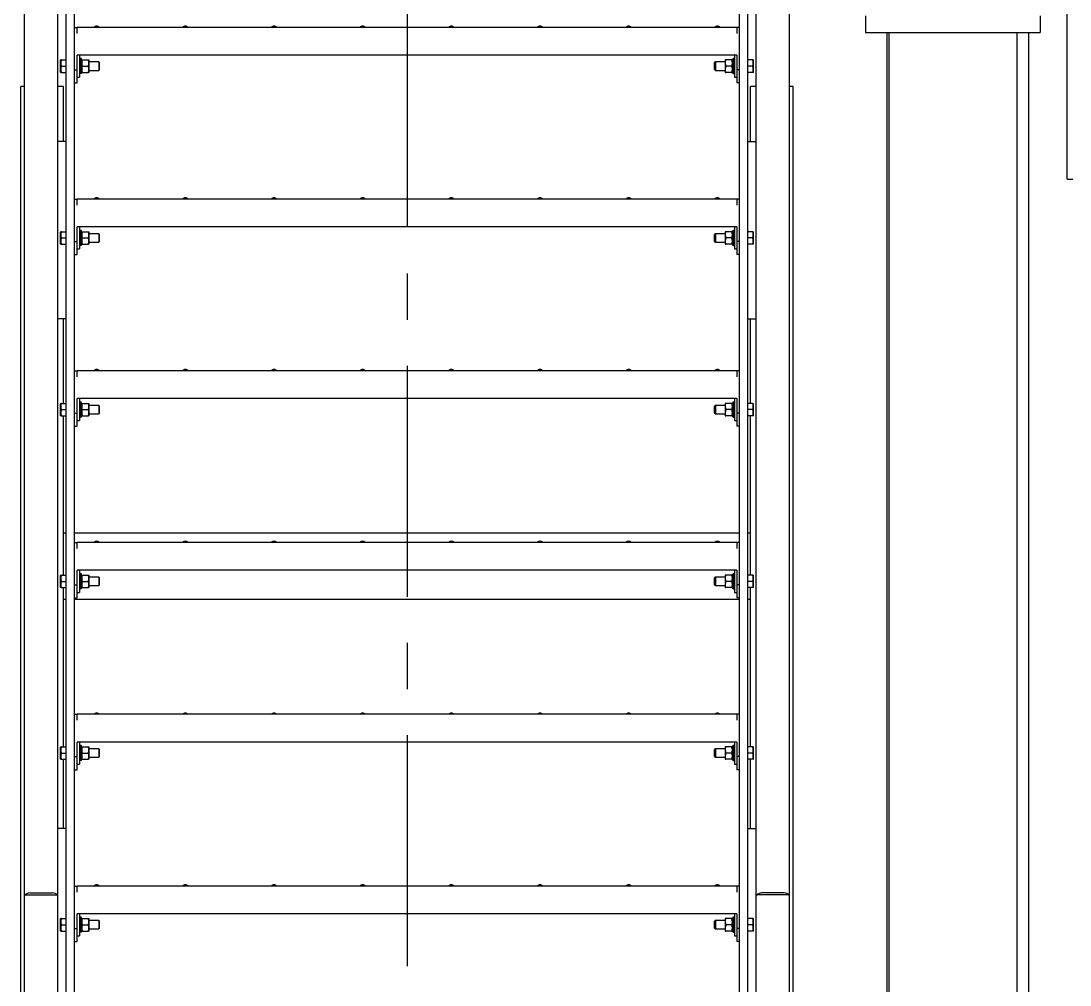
# Model space of a CAD drawing. Header units: millimetres. Extents: x 0 to 55611, y 0 to 32827.
# Drawn here: x 4738 to 5939, y 10823 to 11928 of the extents above; entities that cross this region are included whole.
import ezdxf

# ---------------------------------------------------------------- set-up
doc = ezdxf.new("R2010")
doc.units = ezdxf.units.MM
doc.header["$LTSCALE"] = 10
doc.linetypes.add('CENTER', pattern=[50.8, 31.75, -6.35, 6.35, -6.35])
doc.linetypes.add('SLD-Continua', pattern=[0])
for name, color, linetype in [('CHUTE', 30, 'SLD-Continua'), ('FIMSA-CENTROS', 3, 'CENTER'), ('STRUC', 5, 'SLD-Continua')]:
    doc.layers.add(name, color=color, linetype=linetype)

msp = doc.modelspace()

# ---------------------------------------------------------------- linework, layer by layer
at = {"layer": 'CHUTE', "linetype": 'SLD-Continua', "lineweight": 25}
for q in [(5936.3, 13424.6), (5942.6, 11746.7)]:
    msp.add_line((5936.3, 11746.7), q, dxfattribs=at)
at = {"layer": 'FIMSA-CENTROS', "ltscale": 0.833333}
msp.add_line((5179.9, 16189.6), (5179.9, 9584.4), dxfattribs=at)
at = {"layer": 'STRUC', "linetype": 'SLD-Continua', "lineweight": 25}
for p, q in [((4798.9, 9952.7), (4798.9, 13692.2)), ((5560.9, 9952.7), (5560.9, 13692.2)), ((4741.7, 10925.1), (4741.7, 12746.3)), ((4779.8, 10925.1), (4779.8, 12746.3)), ((5579.9, 10925.1), (5579.9, 12746.3)), ((5618, 10925.1), (5618, 12746.3)), ((4789.4, 11789.9), (4789.4, 12556.5)), ((5570.4, 11789.9), (5570.4, 12556.5)), ((5705.1, 11934.1), (5705.1, 11915)), ((5905.1, 11934.1), (5905.1, 11915)), ((4798.9, 11920.8), (4802.1, 11920.8)), ((4802.1, 11914), (4802.1, 11920.8)), ((5557.7, 11920.8), (4802.1, 11920.8)), ((5557.7, 11920.8), (5557.7, 11914)), ((5560.9, 11920.8), (5557.7, 11920.8)), ((5705.1, 11915), (5905.1, 11915)), ((5729.9, 10026.7), (5729.9, 11915)), ((5731.8, 11915), (5731.8, 10006.8)), ((5878.4, 11915), (5878.4, 10006.8)), ((5891.8, 11915), (5891.8, 10087.6)), ((4802.1, 11872.3), (4802.1, 11889.1)), ((5557.7, 11889.1), (4802.1, 11889.1)), ((4804.6, 11889.1), (4804.6, 11863.7)), ((5555.2, 11889.1), (5555.2, 11863.7)), ((5557.7, 11889.1), (5557.7, 11872.3)), ((5557.7, 11889.1), (5557.7, 11863.7)), ((4783.2, 11883.5), (4783, 11883.2)), ((4783, 11869.6), (4783, 11883.2)), ((4783.9, 11883.5), (4783.3, 11883.5)), ((4783.9, 11883.5), (4789.4, 11883.5)), ((4783.9, 11876.4), (4789.4, 11876.4)), ((4805.4, 11885), (4804.6, 11884.2)), ((4806.4, 11885), (4805.4, 11885)), ((4805.4, 11867.8), (4805.4, 11885)), ((4807.1, 11884.2), (4806.4, 11885)), ((4806.4, 11885), (4806.4, 11867.8)), ((4807.1, 11868.6), (4807.1, 11884.2)), ((4807.2, 11883.5), (4807.1, 11883.5)), ((4807.2, 11883.5), (4807.8, 11883.5)), ((4807.8, 11883.5), (4814.8, 11883.5)), ((4807.8, 11876.4), (4814.8, 11876.4)), ((4814.8, 11883.5), (4815.4, 11883.5)), ((4815.5, 11883.5), (4815.5, 11869.3)), ((4826.7, 11881.2), (4815.5, 11881.2)), ((4827.5, 11880.4), (4826.7, 11881.2)), ((4826.7, 11881.2), (4826.7, 11871.6)), ((4827.5, 11872.4), (4827.5, 11880.4)), ((5533.1, 11881.2), (5532.3, 11880.4)), ((5532.3, 11872.4), (5532.3, 11880.4)), ((5544.3, 11881.2), (5533.1, 11881.2)), ((5533.1, 11881.2), (5533.1, 11871.6)), ((5544.3, 11883.5), (5544.3, 11883.5)), ((5544.3, 11883.5), (5544.3, 11869.3)), ((5545, 11883.5), (5544.4, 11883.5)), ((5552, 11883.5), (5545, 11883.5)), ((5552, 11876.4), (5545, 11876.4)), ((5552.6, 11883.5), (5552, 11883.5)), ((5553.4, 11885), (5552.6, 11884.2)), ((5552.6, 11868.6), (5552.6, 11884.2)), ((5552.6, 11883.5), (5552.6, 11883.5)), ((5554.4, 11885), (5553.4, 11885)), ((5553.4, 11885), (5553.4, 11867.8)), ((5555.2, 11884.2), (5554.4, 11885)), ((5554.4, 11867.8), (5554.4, 11885)), ((5557.7, 11881.2), (5557.7, 11881.2)), ((5575.9, 11883.5), (5570.4, 11883.5)), ((5575.9, 11876.4), (5570.4, 11876.4)), ((5575.9, 11883.5), (5576.5, 11883.5)), ((5576.8, 11883.2), (5576.6, 11883.5)), ((5576.8, 11869.6), (5576.8, 11883.2)), ((4783, 11869.6), (4783.2, 11869.2)), ((4783.3, 11869.2), (4783.9, 11869.2)), ((4783.9, 11869.2), (4789.4, 11869.2)), ((4798.9, 11872.3), (4802.1, 11872.3)), ((4802.1, 11857.3), (4802.1, 11872.3)), ((4802.1, 11863.7), (4804.6, 11863.7)), ((4805.4, 11867.8), (4804.6, 11868.6)), ((4804.6, 11868.6), (4805.4, 11867.8)), ((4806.4, 11867.8), (4805.4, 11867.8)), ((4806.4, 11867.8), (4805.4, 11867.8)), ((4807.1, 11868.6), (4806.4, 11867.8)), ((4806.4, 11867.8), (4807.1, 11868.6)), ((4807.1, 11869.3), (4807.2, 11869.2)), ((4807.1, 11868.6), (4807.1, 11868.6)), ((4807.8, 11869.2), (4807.2, 11869.2)), ((4807.8, 11869.2), (4814.8, 11869.2)), ((4815.4, 11869.2), (4814.8, 11869.2)), ((4815.4, 11869.2), (4815.5, 11869.3)), ((4815.5, 11871.6), (4826.7, 11871.6)), ((4826.7, 11871.6), (4827.5, 11872.4)), ((5532.3, 11872.4), (5533.1, 11871.6)), ((5533.1, 11871.6), (5544.3, 11871.6)), ((5544.3, 11871.6), (5544.3, 11869.3)), ((5544.4, 11869.2), (5545, 11869.2)), ((5552, 11869.2), (5545, 11869.2)), ((5552, 11869.2), (5552.6, 11869.2)), ((5552.6, 11869.2), (5552.6, 11869.3)), ((5552.6, 11868.6), (5553.4, 11867.8)), ((5553.4, 11867.8), (5552.6, 11868.6)), ((5552.6, 11868.6), (5552.6, 11868.6)), ((5553.4, 11867.8), (5554.4, 11867.8)), ((5553.4, 11867.8), (5554.4, 11867.8)), ((5554.4, 11867.8), (5555.2, 11868.6)), ((5555.2, 11868.6), (5554.4, 11867.8)), ((5555.2, 11863.7), (5557.7, 11863.7)), ((5560.9, 11872.3), (5557.7, 11872.3)), ((5557.7, 11872.3), (5557.7, 11857.3)), ((5557.7, 11871.6), (5557.7, 11871.6)), ((5575.9, 11869.2), (5570.4, 11869.2)), ((5576.5, 11869.2), (5575.9, 11869.2)), ((5576.6, 11869.2), (5576.8, 11869.6)), ((4737.6, 9753.3), (4737.6, 11853.2)), ((4741.7, 11853.2), (4737.6, 11853.2)), ((4786.4, 11853.2), (4779.8, 11853.2)), ((4786.4, 11789.9), (4786.4, 11853.2)), ((4798.9, 11857.3), (4802.1, 11857.3)), ((5560.9, 11857.3), (5557.7, 11857.3)), ((5579.9, 11853.2), (5573.4, 11853.2)), ((5573.4, 11789.9), (5573.4, 11853.2)), ((5622.2, 11853.2), (5618, 11853.2)), ((5622.2, 9753.3), (5622.2, 11853.2)), ((4789.4, 11789.9), (4779.8, 11789.9)), ((4789.4, 11769.2), (4789.4, 11789.9)), ((5570.4, 11789.9), (5579.9, 11789.9)), ((5570.4, 11769.2), (5570.4, 11789.9)), ((4789.4, 11002.6), (4789.4, 11769.2)), ((5570.4, 11002.6), (5570.4, 11769.2)), ((4798.9, 11724), (4802.1, 11724)), ((5557.7, 11724), (4802.1, 11724)), ((4802.1, 11717.2), (4802.1, 11724)), ((5557.7, 11724), (5557.7, 11717.2)), ((5560.9, 11724), (5557.7, 11724)), ((4783.2, 11686.7), (4783, 11686.3)), ((4783, 11672.8), (4783, 11686.3)), ((4783.9, 11686.7), (4783.3, 11686.7)), ((4783.9, 11686.7), (4789.4, 11686.7)), ((4802.1, 11675.5), (4802.1, 11692.3)), ((5557.7, 11692.3), (4802.1, 11692.3)), ((4804.6, 11692.3), (4804.6, 11666.9)), ((4805.4, 11688.2), (4804.6, 11687.4)), ((4806.4, 11688.2), (4805.4, 11688.2)), ((4805.4, 11670.9), (4805.4, 11688.2)), ((4807.1, 11687.4), (4806.4, 11688.2)), ((4806.4, 11688.2), (4806.4, 11670.9)), ((4807.1, 11671.7), (4807.1, 11687.4)), ((4807.2, 11686.7), (4807.1, 11686.6)), ((4807.2, 11686.7), (4807.8, 11686.7)), ((4807.8, 11686.7), (4814.8, 11686.7)), ((4814.8, 11686.7), (4815.4, 11686.7)), ((4815.5, 11686.6), (4815.5, 11672.5)), ((4826.7, 11684.3), (4815.5, 11684.3)), ((4827.5, 11683.5), (4826.7, 11684.3)), ((4826.7, 11684.3), (4826.7, 11674.8)), ((4827.5, 11675.6), (4827.5, 11683.5)), ((5533.1, 11684.3), (5532.3, 11683.5)), ((5532.3, 11675.6), (5532.3, 11683.5)), ((5544.3, 11684.3), (5533.1, 11684.3)), ((5533.1, 11684.3), (5533.1, 11674.8)), ((5544.3, 11686.7), (5544.3, 11686.6)), ((5544.3, 11686.6), (5544.3, 11672.5)), ((5545, 11686.7), (5544.4, 11686.7)), ((5552, 11686.7), (5545, 11686.7)), ((5552.6, 11686.7), (5552, 11686.7)), ((5553.4, 11688.2), (5552.6, 11687.4)), ((5552.6, 11671.7), (5552.6, 11687.4)), ((5552.6, 11686.6), (5552.6, 11686.7)), ((5554.4, 11688.2), (5553.4, 11688.2)), ((5553.4, 11688.2), (5553.4, 11670.9)), ((5555.2, 11687.4), (5554.4, 11688.2)), ((5554.4, 11670.9), (5554.4, 11688.2)), ((5555.2, 11692.3), (5555.2, 11666.9)), ((5557.7, 11692.3), (5557.7, 11675.5)), ((5557.7, 11692.3), (5557.7, 11666.9)), ((5557.7, 11684.3), (5557.7, 11684.3)), ((5575.9, 11686.7), (5570.4, 11686.7)), ((5575.9, 11686.7), (5576.5, 11686.7)), ((5576.8, 11686.3), (5576.6, 11686.7)), ((5576.8, 11672.8), (5576.8, 11686.3)), ((4783, 11672.8), (4783.2, 11672.4)), ((4783.3, 11672.4), (4783.9, 11672.4)), ((4783.9, 11679.6), (4789.4, 11679.6)), ((4783.9, 11672.4), (4789.4, 11672.4)), ((4798.9, 11675.5), (4802.1, 11675.5)), ((4802.1, 11660.5), (4802.1, 11675.5)), ((4805.4, 11670.9), (4804.6, 11671.7)), ((4804.6, 11671.7), (4805.4, 11670.9)), ((4806.4, 11670.9), (4805.4, 11670.9)), ((4806.4, 11670.9), (4805.4, 11670.9)), ((4807.1, 11671.7), (4806.4, 11670.9)), ((4806.4, 11670.9), (4807.1, 11671.7)), ((4807.1, 11672.5), (4807.2, 11672.4)), ((4807.1, 11671.7), (4807.1, 11671.7)), ((4807.8, 11672.4), (4807.2, 11672.4)), ((4807.8, 11679.6), (4814.8, 11679.6)), ((4807.8, 11672.4), (4814.8, 11672.4)), ((4815.4, 11672.4), (4814.8, 11672.4)), ((4815.4, 11672.4), (4815.5, 11672.5)), ((4815.5, 11674.8), (4826.7, 11674.8)), ((4826.7, 11674.8), (4827.5, 11675.6)), ((5532.3, 11675.6), (5533.1, 11674.8)), ((5533.1, 11674.8), (5544.3, 11674.8)), ((5544.3, 11674.8), (5544.3, 11672.5)), ((5544.4, 11672.4), (5545, 11672.4)), ((5552, 11679.6), (5545, 11679.6)), ((5552, 11672.4), (5545, 11672.4)), ((5552, 11672.4), (5552.6, 11672.4)), ((5552.6, 11672.4), (5552.6, 11672.5)), ((5552.6, 11671.7), (5553.4, 11670.9)), ((5553.4, 11670.9), (5552.6, 11671.7)), ((5552.6, 11671.7), (5552.6, 11671.7)), ((5553.4, 11670.9), (5554.4, 11670.9)), ((5553.4, 11670.9), (5554.4, 11670.9)), ((5554.4, 11670.9), (5555.2, 11671.7)), ((5555.2, 11671.7), (5554.4, 11670.9)), ((5560.9, 11675.5), (5557.7, 11675.5)), ((5557.7, 11675.5), (5557.7, 11660.5)), ((5557.7, 11674.8), (5557.7, 11674.8)), ((5575.9, 11679.6), (5570.4, 11679.6)), ((5575.9, 11672.4), (5570.4, 11672.4)), ((5576.5, 11672.4), (5575.9, 11672.4)), ((5576.6, 11672.4), (5576.8, 11672.8)), ((4798.9, 11660.5), (4802.1, 11660.5)), ((4802.1, 11666.9), (4804.6, 11666.9)), ((5555.2, 11666.9), (5557.7, 11666.9)), ((5560.9, 11660.5), (5557.7, 11660.5)), ((4789.4, 11586.7), (4779.8, 11586.7)), ((4786.4, 11489.9), (4786.4, 11586.7)), ((5570.4, 11586.7), (5579.9, 11586.7)), ((5573.4, 11489.9), (5573.4, 11586.7)), ((4798.9, 11527.2), (4802.1, 11527.2)), ((4802.1, 11520.4), (4802.1, 11527.2)), ((5557.7, 11527.2), (4802.1, 11527.2)), ((5557.7, 11527.2), (5557.7, 11520.4)), ((5560.9, 11527.2), (5557.7, 11527.2)), ((4783.2, 11489.9), (4783, 11489.5)), ((4783, 11476), (4783, 11489.5)), ((4783.9, 11489.9), (4783.3, 11489.9)), ((4783.9, 11489.9), (4789.4, 11489.9)), ((4802.1, 11478.7), (4802.1, 11495.5)), ((5557.7, 11495.5), (4802.1, 11495.5)), ((4804.6, 11495.5), (4804.6, 11470.1)), ((4805.4, 11491.4), (4804.6, 11490.6)), ((4806.4, 11491.4), (4805.4, 11491.4)), ((4805.4, 11474.1), (4805.4, 11491.4)), ((4807.1, 11490.6), (4806.4, 11491.4)), ((4806.4, 11491.4), (4806.4, 11474.1)), ((4807.1, 11474.9), (4807.1, 11490.6)), ((4807.2, 11489.9), (4807.1, 11489.8)), ((4807.2, 11489.9), (4807.8, 11489.9)), ((4807.8, 11489.9), (4814.8, 11489.9)), ((4814.8, 11489.9), (4815.4, 11489.9)), ((4815.5, 11489.8), (4815.5, 11475.7)), ((5544.3, 11489.9), (5544.3, 11489.8)), ((5544.3, 11489.8), (5544.3, 11475.7)), ((5545, 11489.9), (5544.4, 11489.9)), ((5552, 11489.9), (5545, 11489.9)), ((5552.6, 11489.9), (5552, 11489.9)), ((5553.4, 11491.4), (5552.6, 11490.6)), ((5552.6, 11474.9), (5552.6, 11490.6)), ((5552.6, 11489.8), (5552.6, 11489.9)), ((5554.4, 11491.4), (5553.4, 11491.4)), ((5553.4, 11491.4), (5553.4, 11474.1)), ((5555.2, 11490.6), (5554.4, 11491.4)), ((5554.4, 11474.1), (5554.4, 11491.4)), ((5555.2, 11495.5), (5555.2, 11470.1)), ((5557.7, 11495.5), (5557.7, 11478.7)), ((5557.7, 11495.5), (5557.7, 11470.1)), ((5575.9, 11489.9), (5570.4, 11489.9)), ((5575.9, 11489.9), (5576.5, 11489.9)), ((5576.8, 11489.5), (5576.6, 11489.9)), ((5576.8, 11476), (5576.8, 11489.5)), ((4783.9, 11482.8), (4789.4, 11482.8)), ((4798.9, 11478.7), (4802.1, 11478.7)), ((4802.1, 11463.7), (4802.1, 11478.7)), ((4807.8, 11482.8), (4814.8, 11482.8)), ((4826.7, 11487.5), (4815.5, 11487.5)), ((4815.5, 11478), (4826.7, 11478)), ((4827.5, 11486.7), (4826.7, 11487.5)), ((4826.7, 11487.5), (4826.7, 11478)), ((4826.7, 11478), (4827.5, 11478.8)), ((4827.5, 11478.8), (4827.5, 11486.7)), ((5533.1, 11487.5), (5532.3, 11486.7)), ((5532.3, 11478.8), (5532.3, 11486.7)), ((5532.3, 11478.8), (5533.1, 11478)), ((5544.3, 11487.5), (5533.1, 11487.5)), ((5533.1, 11487.5), (5533.1, 11478)), ((5533.1, 11478), (5544.3, 11478)), ((5544.3, 11478), (5544.3, 11475.7)), ((5552, 11482.8), (5545, 11482.8)), ((5557.7, 11487.5), (5557.7, 11487.5)), ((5560.9, 11478.7), (5557.7, 11478.7)), ((5557.7, 11478.7), (5557.7, 11463.7)), ((5557.7, 11478), (5557.7, 11478)), ((5575.9, 11482.8), (5570.4, 11482.8)), ((4783, 11476), (4783.2, 11475.6)), ((4783.3, 11475.6), (4783.9, 11475.6)), ((4783.9, 11475.6), (4789.4, 11475.6)), ((4786.4, 11293.1), (4786.4, 11475.6)), ((4802.1, 11470.1), (4804.6, 11470.1)), ((4805.4, 11474.1), (4804.6, 11474.9)), ((4804.6, 11474.9), (4805.4, 11474.1)), ((4806.4, 11474.1), (4805.4, 11474.1)), ((4806.4, 11474.1), (4805.4, 11474.1)), ((4807.1, 11474.9), (4806.4, 11474.1)), ((4806.4, 11474.1), (4807.1, 11474.9)), ((4807.1, 11475.7), (4807.2, 11475.6)), ((4807.1, 11474.9), (4807.1, 11474.9)), ((4807.8, 11475.6), (4807.2, 11475.6)), ((4807.8, 11475.6), (4814.8, 11475.6)), ((4815.4, 11475.6), (4814.8, 11475.6)), ((4815.4, 11475.6), (4815.5, 11475.7)), ((5544.4, 11475.6), (5545, 11475.6)), ((5552, 11475.6), (5545, 11475.6)), ((5552, 11475.6), (5552.6, 11475.6)), ((5552.6, 11475.6), (5552.6, 11475.7)), ((5552.6, 11474.9), (5553.4, 11474.1)), ((5553.4, 11474.1), (5552.6, 11474.9)), ((5552.6, 11474.9), (5552.6, 11474.9)), ((5553.4, 11474.1), (5554.4, 11474.1)), ((5553.4, 11474.1), (5554.4, 11474.1)), ((5554.4, 11474.1), (5555.2, 11474.9)), ((5555.2, 11474.9), (5554.4, 11474.1)), ((5555.2, 11470.1), (5557.7, 11470.1)), ((5575.9, 11475.6), (5570.4, 11475.6)), ((5573.4, 11293.1), (5573.4, 11475.6)), ((5576.5, 11475.6), (5575.9, 11475.6)), ((5576.6, 11475.6), (5576.8, 11476)), ((4798.9, 11463.7), (4802.1, 11463.7)), ((5560.9, 11463.7), (5557.7, 11463.7)), ((4789.4, 11341.3), (4786.4, 11341.3)), ((5560.9, 11341.3), (4798.9, 11341.3)), ((5573.4, 11341.3), (5570.4, 11341.3)), ((4798.9, 11330.4), (4802.1, 11330.4)), ((5557.7, 11330.4), (4802.1, 11330.4)), ((4802.1, 11323.6), (4802.1, 11330.4)), ((5560.9, 11330.4), (5557.7, 11330.4)), ((5557.7, 11330.4), (5557.7, 11323.6)), ((4802.1, 11281.9), (4802.1, 11298.6)), ((5557.7, 11298.6), (4802.1, 11298.6)), ((4804.6, 11298.6), (4804.6, 11273.2)), ((5555.2, 11298.6), (5555.2, 11273.2)), ((5557.7, 11298.6), (5557.7, 11281.9)), ((5557.7, 11298.6), (5557.7, 11273.2)), ((4783.2, 11293.1), (4783, 11292.7)), ((4783, 11279.2), (4783, 11292.7)), ((4783.9, 11293.1), (4783.3, 11293.1)), ((4783.9, 11293.1), (4789.4, 11293.1)), ((4783.9, 11285.9), (4789.4, 11285.9)), ((4805.4, 11294.6), (4804.6, 11293.8)), ((4806.4, 11294.6), (4805.4, 11294.6)), ((4805.4, 11277.3), (4805.4, 11294.6)), ((4807.1, 11293.8), (4806.4, 11294.6)), ((4806.4, 11294.6), (4806.4, 11277.3)), ((4807.1, 11278.1), (4807.1, 11293.8)), ((4807.2, 11293.1), (4807.1, 11293)), ((4807.2, 11293.1), (4807.8, 11293.1)), ((4807.8, 11293.1), (4814.8, 11293.1)), ((4807.8, 11285.9), (4814.8, 11285.9)), ((4814.8, 11293.1), (4815.4, 11293.1)), ((4815.5, 11293), (4815.5, 11278.9)), ((4826.7, 11290.7), (4815.5, 11290.7)), ((4827.5, 11289.9), (4826.7, 11290.7)), ((4826.7, 11290.7), (4826.7, 11281.2)), ((4827.5, 11282), (4827.5, 11289.9)), ((5533.1, 11290.7), (5532.3, 11289.9)), ((5532.3, 11282), (5532.3, 11289.9)), ((5544.3, 11290.7), (5533.1, 11290.7)), ((5533.1, 11290.7), (5533.1, 11281.2)), ((5544.3, 11293.1), (5544.3, 11293)), ((5544.3, 11293), (5544.3, 11278.9)), ((5545, 11293.1), (5544.4, 11293.1)), ((5552, 11293.1), (5545, 11293.1)), ((5552, 11285.9), (5545, 11285.9)), ((5552.6, 11293.1), (5552, 11293.1)), ((5553.4, 11294.6), (5552.6, 11293.8)), ((5552.6, 11278.1), (5552.6, 11293.8)), ((5552.6, 11293), (5552.6, 11293.1)), ((5554.4, 11294.6), (5553.4, 11294.6)), ((5553.4, 11294.6), (5553.4, 11277.3)), ((5555.2, 11293.8), (5554.4, 11294.6)), ((5554.4, 11277.3), (5554.4, 11294.6)), ((5557.7, 11290.7), (5557.7, 11290.7)), ((5575.9, 11293.1), (5570.4, 11293.1)), ((5575.9, 11285.9), (5570.4, 11285.9)), ((5575.9, 11293.1), (5576.5, 11293.1)), ((5576.8, 11292.7), (5576.6, 11293.1)), ((5576.8, 11279.2), (5576.8, 11292.7)), ((4783, 11279.2), (4783.2, 11278.8)), ((4783.3, 11278.8), (4783.9, 11278.8)), ((4783.9, 11278.8), (4789.4, 11278.8)), ((4786.4, 11096.3), (4786.4, 11278.8)), ((4798.9, 11281.9), (4802.1, 11281.9)), ((4802.1, 11266.9), (4802.1, 11281.9)), ((4802.1, 11273.2), (4804.6, 11273.2)), ((4805.4, 11277.3), (4804.6, 11278.1)), ((4804.6, 11278.1), (4805.4, 11277.3)), ((4806.4, 11277.3), (4805.4, 11277.3)), ((4806.4, 11277.3), (4805.4, 11277.3)), ((4807.1, 11278.1), (4806.4, 11277.3)), ((4806.4, 11277.3), (4807.1, 11278.1)), ((4807.1, 11278.9), (4807.2, 11278.8)), ((4807.1, 11278.1), (4807.1, 11278.1)), ((4807.8, 11278.8), (4807.2, 11278.8)), ((4807.8, 11278.8), (4814.8, 11278.8)), ((4815.4, 11278.8), (4814.8, 11278.8)), ((4815.4, 11278.8), (4815.5, 11278.9)), ((4815.5, 11281.2), (4826.7, 11281.2)), ((4826.7, 11281.2), (4827.5, 11282)), ((5532.3, 11282), (5533.1, 11281.2)), ((5533.1, 11281.2), (5544.3, 11281.2)), ((5544.3, 11281.2), (5544.3, 11278.9)), ((5544.4, 11278.8), (5545, 11278.8)), ((5552, 11278.8), (5545, 11278.8)), ((5552, 11278.8), (5552.6, 11278.8)), ((5552.6, 11278.8), (5552.6, 11278.9)), ((5552.6, 11278.1), (5553.4, 11277.3)), ((5553.4, 11277.3), (5552.6, 11278.1)), ((5552.6, 11278.1), (5552.6, 11278.1)), ((5553.4, 11277.3), (5554.4, 11277.3)), ((5553.4, 11277.3), (5554.4, 11277.3)), ((5554.4, 11277.3), (5555.2, 11278.1)), ((5555.2, 11278.1), (5554.4, 11277.3)), ((5555.2, 11273.2), (5557.7, 11273.2)), ((5560.9, 11281.9), (5557.7, 11281.9)), ((5557.7, 11281.9), (5557.7, 11266.9)), ((5557.7, 11281.2), (5557.7, 11281.2)), ((5575.9, 11278.8), (5570.4, 11278.8)), ((5573.4, 11096.3), (5573.4, 11278.8)), ((5576.5, 11278.8), (5575.9, 11278.8)), ((5576.6, 11278.8), (5576.8, 11279.2)), ((4789.4, 11265.1), (4786.4, 11265.1)), ((4798.9, 11266.9), (4802.1, 11266.9)), ((5560.9, 11265.1), (4798.9, 11265.1)), ((5560.9, 11266.9), (5557.7, 11266.9)), ((5573.4, 11265.1), (5570.4, 11265.1)), ((4798.9, 11133.6), (4802.1, 11133.6)), ((5557.7, 11133.6), (4802.1, 11133.6)), ((4802.1, 11126.7), (4802.1, 11133.6)), ((5560.9, 11133.6), (5557.7, 11133.6)), ((5557.7, 11133.6), (5557.7, 11126.7)), ((4783.2, 11096.3), (4783, 11095.9)), ((4783, 11082.3), (4783, 11095.9)), ((4783.9, 11096.3), (4783.3, 11096.3)), ((4783.9, 11096.3), (4789.4, 11096.3)), ((4802.1, 11085.1), (4802.1, 11101.8)), ((5557.7, 11101.8), (4802.1, 11101.8)), ((4804.6, 11101.8), (4804.6, 11076.4)), ((4805.4, 11097.7), (4804.6, 11097)), ((4806.4, 11097.7), (4805.4, 11097.7)), ((4805.4, 11080.5), (4805.4, 11097.7)), ((4807.1, 11097), (4806.4, 11097.7)), ((4806.4, 11097.7), (4806.4, 11080.5)), ((4807.1, 11081.3), (4807.1, 11097)), ((4807.2, 11096.3), (4807.1, 11096.2)), ((4807.2, 11096.3), (4807.8, 11096.3)), ((4807.8, 11096.3), (4814.8, 11096.3)), ((4814.8, 11096.3), (4815.4, 11096.3)), ((4815.5, 11096.2), (4815.5, 11082)), ((4826.7, 11093.9), (4815.5, 11093.9)), ((4827.5, 11093.1), (4826.7, 11093.9)), ((4826.7, 11093.9), (4826.7, 11084.4)), ((4827.5, 11085.1), (4827.5, 11093.1)), ((5533.1, 11093.9), (5532.3, 11093.1)), ((5532.3, 11085.1), (5532.3, 11093.1)), ((5544.3, 11093.9), (5533.1, 11093.9)), ((5533.1, 11093.9), (5533.1, 11084.4)), ((5544.3, 11096.3), (5544.3, 11096.2)), ((5544.3, 11096.2), (5544.3, 11082)), ((5545, 11096.3), (5544.4, 11096.3)), ((5552, 11096.3), (5545, 11096.3)), ((5552.6, 11096.3), (5552, 11096.3)), ((5553.4, 11097.7), (5552.6, 11097)), ((5552.6, 11081.3), (5552.6, 11097)), ((5552.6, 11096.2), (5552.6, 11096.3)), ((5554.4, 11097.7), (5553.4, 11097.7)), ((5553.4, 11097.7), (5553.4, 11080.5)), ((5555.2, 11097), (5554.4, 11097.7)), ((5554.4, 11080.5), (5554.4, 11097.7)), ((5555.2, 11101.8), (5555.2, 11076.4)), ((5557.7, 11101.8), (5557.7, 11085.1)), ((5557.7, 11101.8), (5557.7, 11076.4)), ((5557.7, 11093.9), (5557.7, 11093.9)), ((5575.9, 11096.3), (5570.4, 11096.3)), ((5575.9, 11096.3), (5576.5, 11096.3)), ((5576.8, 11095.9), (5576.6, 11096.3)), ((5576.8, 11082.3), (5576.8, 11095.9)), ((4783, 11082.3), (4783.2, 11082)), ((4783.3, 11082), (4783.9, 11082)), ((4783.9, 11089.1), (4789.4, 11089.1)), ((4783.9, 11082), (4789.4, 11082)), ((4786.4, 11002.6), (4786.4, 11082)), ((4798.9, 11085.1), (4802.1, 11085.1)), ((4802.1, 11070.1), (4802.1, 11085.1)), ((4805.4, 11080.5), (4804.6, 11081.3)), ((4804.6, 11081.3), (4805.4, 11080.5)), ((4807.1, 11081.3), (4806.4, 11080.5)), ((4806.4, 11080.5), (4807.1, 11081.3)), ((4807.1, 11082), (4807.2, 11082)), ((4807.1, 11081.3), (4807.1, 11081.3)), ((4807.8, 11082), (4807.2, 11082)), ((4807.8, 11089.1), (4814.8, 11089.1)), ((4807.8, 11082), (4814.8, 11082)), ((4815.4, 11082), (4814.8, 11082)), ((4815.4, 11082), (4815.5, 11082)), ((4815.5, 11084.4), (4826.7, 11084.4)), ((4826.7, 11084.4), (4827.5, 11085.1)), ((5532.3, 11085.1), (5533.1, 11084.4)), ((5533.1, 11084.4), (5544.3, 11084.4)), ((5544.3, 11084.4), (5544.3, 11082)), ((5544.4, 11082), (5545, 11082)), ((5552, 11089.1), (5545, 11089.1)), ((5552, 11082), (5545, 11082)), ((5552, 11082), (5552.6, 11082)), ((5552.6, 11082), (5552.6, 11082)), ((5552.6, 11081.3), (5553.4, 11080.5)), ((5553.4, 11080.5), (5552.6, 11081.3)), ((5552.6, 11081.3), (5552.6, 11081.3)), ((5554.4, 11080.5), (5555.2, 11081.3)), ((5555.2, 11081.3), (5554.4, 11080.5)), ((5560.9, 11085.1), (5557.7, 11085.1)), ((5557.7, 11085.1), (5557.7, 11070.1)), ((5557.7, 11084.4), (5557.7, 11084.4)), ((5575.9, 11089.1), (5570.4, 11089.1)), ((5575.9, 11082), (5570.4, 11082)), ((5573.4, 11002.6), (5573.4, 11082)), ((5576.5, 11082), (5575.9, 11082)), ((5576.6, 11082), (5576.8, 11082.3)), ((4798.9, 11070.1), (4802.1, 11070.1)), ((4802.1, 11076.4), (4804.6, 11076.4)), ((4806.4, 11080.5), (4805.4, 11080.5)), ((4806.4, 11080.5), (4805.4, 11080.5)), ((5553.4, 11080.5), (5554.4, 11080.5)), ((5553.4, 11080.5), (5554.4, 11080.5)), ((5555.2, 11076.4), (5557.7, 11076.4)), ((5560.9, 11070.1), (5557.7, 11070.1)), ((4789.4, 11002.6), (4779.8, 11002.6)), ((4789.4, 10981.9), (4789.4, 11002.6)), ((5570.4, 10981.9), (5570.4, 11002.6)), ((5570.4, 11002.6), (5579.9, 11002.6)), ((4789.4, 10215.4), (4789.4, 10981.9)), ((5570.4, 10215.4), (5570.4, 10981.9)), ((4798.9, 10936.7), (4802.1, 10936.7)), ((5557.7, 10936.7), (4802.1, 10936.7)), ((4802.1, 10929.9), (4802.1, 10936.7)), ((5557.7, 10936.7), (5557.7, 10929.9)), ((5560.9, 10936.7), (5557.7, 10936.7)), ((4741.7, 10268.2), (4741.7, 10925.1)), ((4742.6, 10926.5), (4747.8, 10926.5)), ((4747.8, 10928.8), (4773.7, 10928.8)), ((4747.8, 10926.5), (4773.7, 10926.5)), ((4773.7, 10926.5), (4779, 10926.5)), ((4779.8, 10268.2), (4779.8, 10925.1)), ((5579.9, 10268.2), (5579.9, 10925.1)), ((5586, 10926.5), (5580.8, 10926.5)), ((5611.9, 10928.8), (5586, 10928.8)), ((5611.9, 10926.5), (5586, 10926.5)), ((5617.2, 10926.5), (5611.9, 10926.5)), ((5618, 10268.2), (5618, 10925.1)), ((4802.1, 10888.2), (4802.1, 10905)), ((5557.7, 10905), (4802.1, 10905)), ((4804.6, 10905), (4804.6, 10879.6)), ((4805.4, 10900.9), (4804.6, 10900.1)), ((4806.4, 10900.9), (4805.4, 10900.9)), ((4805.4, 10883.7), (4805.4, 10900.9)), ((4807.1, 10900.1), (4806.4, 10900.9)), ((4806.4, 10900.9), (4806.4, 10883.7)), ((5553.4, 10900.9), (5552.6, 10900.1)), ((5554.4, 10900.9), (5553.4, 10900.9)), ((5553.4, 10900.9), (5553.4, 10883.7)), ((5555.2, 10900.1), (5554.4, 10900.9)), ((5554.4, 10883.7), (5554.4, 10900.9)), ((5555.2, 10905), (5555.2, 10879.6)), ((5557.7, 10905), (5557.7, 10888.2)), ((5557.7, 10905), (5557.7, 10879.6)), ((4783.2, 10899.4), (4783, 10899.1)), ((4783, 10885.5), (4783, 10899.1)), ((4783.9, 10899.4), (4783.3, 10899.4)), ((4783.9, 10899.4), (4789.4, 10899.4)), ((4783.9, 10892.3), (4789.4, 10892.3)), ((4807.1, 10884.5), (4807.1, 10900.1)), ((4807.2, 10899.4), (4807.1, 10899.4)), ((4807.2, 10899.4), (4807.8, 10899.4)), ((4807.8, 10899.4), (4814.8, 10899.4)), ((4807.8, 10892.3), (4814.8, 10892.3)), ((4814.8, 10899.4), (4815.4, 10899.4)), ((4815.5, 10899.4), (4815.5, 10885.2)), ((4826.7, 10897.1), (4815.5, 10897.1)), ((4827.5, 10896.3), (4826.7, 10897.1)), ((4826.7, 10897.1), (4826.7, 10887.5)), ((4827.5, 10888.3), (4827.5, 10896.3)), ((5533.1, 10897.1), (5532.3, 10896.3)), ((5532.3, 10888.3), (5532.3, 10896.3)), ((5544.3, 10897.1), (5533.1, 10897.1)), ((5533.1, 10897.1), (5533.1, 10887.5)), ((5544.3, 10899.4), (5544.3, 10899.4)), ((5544.3, 10899.4), (5544.3, 10885.2)), ((5545, 10899.4), (5544.4, 10899.4)), ((5552, 10899.4), (5545, 10899.4)), ((5552, 10892.3), (5545, 10892.3)), ((5552.6, 10899.4), (5552, 10899.4)), ((5552.6, 10884.5), (5552.6, 10900.1)), ((5552.6, 10899.4), (5552.6, 10899.4)), ((5557.7, 10897.1), (5557.7, 10897.1)), ((5575.9, 10899.4), (5570.4, 10899.4)), ((5575.9, 10892.3), (5570.4, 10892.3)), ((5575.9, 10899.4), (5576.5, 10899.4)), ((5576.8, 10899.1), (5576.6, 10899.4)), ((5576.8, 10885.5), (5576.8, 10899.1)), ((4783, 10885.5), (4783.2, 10885.2)), ((4783.3, 10885.2), (4783.9, 10885.2)), ((4783.9, 10885.2), (4789.4, 10885.2)), ((4798.9, 10888.2), (4802.1, 10888.2)), ((4802.1, 10873.2), (4802.1, 10888.2)), ((4802.1, 10879.6), (4804.6, 10879.6)), ((4805.4, 10883.7), (4804.6, 10884.5)), ((4804.6, 10884.5), (4805.4, 10883.7)), ((4806.4, 10883.7), (4805.4, 10883.7)), ((4806.4, 10883.7), (4805.4, 10883.7)), ((4807.1, 10884.5), (4806.4, 10883.7)), ((4806.4, 10883.7), (4807.1, 10884.5)), ((4807.1, 10885.2), (4807.2, 10885.2)), ((4807.1, 10884.5), (4807.1, 10884.5)), ((4807.8, 10885.2), (4807.2, 10885.2)), ((4807.8, 10885.2), (4814.8, 10885.2)), ((4815.4, 10885.2), (4814.8, 10885.2)), ((4815.4, 10885.2), (4815.5, 10885.2)), ((4815.5, 10887.5), (4826.7, 10887.5)), ((4826.7, 10887.5), (4827.5, 10888.3)), ((5532.3, 10888.3), (5533.1, 10887.5)), ((5533.1, 10887.5), (5544.3, 10887.5)), ((5544.3, 10887.5), (5544.3, 10885.2)), ((5544.4, 10885.2), (5545, 10885.2)), ((5552, 10885.2), (5545, 10885.2)), ((5552, 10885.2), (5552.6, 10885.2)), ((5552.6, 10885.2), (5552.6, 10885.2)), ((5552.6, 10884.5), (5553.4, 10883.7)), ((5553.4, 10883.7), (5552.6, 10884.5)), ((5552.6, 10884.5), (5552.6, 10884.5)), ((5553.4, 10883.7), (5554.4, 10883.7)), ((5553.4, 10883.7), (5554.4, 10883.7)), ((5554.4, 10883.7), (5555.2, 10884.5)), ((5555.2, 10884.5), (5554.4, 10883.7)), ((5555.2, 10879.6), (5557.7, 10879.6)), ((5560.9, 10888.2), (5557.7, 10888.2)), ((5557.7, 10888.2), (5557.7, 10873.2)), ((5557.7, 10887.5), (5557.7, 10887.5)), ((5575.9, 10885.2), (5570.4, 10885.2)), ((5576.5, 10885.2), (5575.9, 10885.2)), ((5576.6, 10885.2), (5576.8, 10885.5)), ((4798.9, 10873.2), (4802.1, 10873.2)), ((5560.9, 10873.2), (5557.7, 10873.2))]:
    msp.add_line(p, q, dxfattribs=at)
for centre, radius, start, end in [((4824.3, 11918.3), 3.97, 39.6, 140.4), ((4925.9, 11918.3), 3.97, 39.6, 140.4), ((5027.5, 11918.3), 3.97, 39.6, 140.4), ((5129.1, 11918.3), 3.97, 39.6, 140.4), ((5230.7, 11918.3), 3.97, 39.6, 140.4), ((5332.3, 11918.3), 3.97, 39.6, 140.4), ((5433.9, 11918.3), 3.97, 39.6, 140.4), ((5535.5, 11918.3), 3.97, 39.6, 140.4), ((4793.7, 11880), 10.4, 159.9855, 200.0145), ((4793.7, 11872.8), 10.4, 159.9855, 200.0145), ((4817.6, 11880), 10.4, 159.9982, 200.0866), ((4817.6, 11872.8), 10.4, 159.92, 199.9952), ((4805, 11880), 10.4, 339.92, 19.9952), ((4805, 11872.8), 10.4, 339.9982, 20.0866), ((5554.8, 11880), 10.4, 160.0048, 200.08), ((5554.8, 11872.8), 10.4, 159.9134, 200.0018), ((5542.2, 11880), 10.4, 339.9134, 20.0018), ((5542.2, 11872.8), 10.4, 340.0048, 20.08), ((5566.1, 11880), 10.4, 339.9855, 20.0145), ((5566.1, 11872.8), 10.4, 339.9855, 20.0145), ((4824.3, 11721.5), 3.97, 39.6, 140.4), ((4925.9, 11721.5), 3.97, 39.6, 140.4), ((5027.5, 11721.5), 3.97, 39.6, 140.4), ((5129.1, 11721.5), 3.97, 39.6, 140.4), ((5230.7, 11721.5), 3.97, 39.6, 140.4), ((5332.3, 11721.5), 3.97, 39.6, 140.4), ((5433.9, 11721.5), 3.97, 39.6, 140.4), ((5535.5, 11721.5), 3.97, 39.6, 140.4), ((4793.7, 11683.1), 10.4, 159.9855, 200.0145), ((4817.6, 11683.1), 10.4, 159.9982, 200.0866), ((4805, 11683.1), 10.4, 339.92, 19.9952), ((5554.8, 11683.1), 10.4, 160.0048, 200.08), ((5542.2, 11683.1), 10.4, 339.9134, 20.0018), ((5566.1, 11683.1), 10.4, 339.9855, 20.0145), ((4793.7, 11676), 10.4, 159.9855, 200.0145), ((4817.6, 11676), 10.4, 159.92, 199.9952), ((4805, 11676), 10.4, 339.9982, 20.0866), ((5554.8, 11676), 10.4, 159.9134, 200.0018), ((5542.2, 11676), 10.4, 340.0048, 20.08), ((5566.1, 11676), 10.4, 339.9855, 20.0145), ((4824.3, 11524.7), 3.97, 39.6, 140.4), ((4925.9, 11524.7), 3.97, 39.6, 140.4), ((5027.5, 11524.7), 3.97, 39.6, 140.4), ((5129.1, 11524.7), 3.97, 39.6, 140.4), ((5230.7, 11524.7), 3.97, 39.6, 140.4), ((5332.3, 11524.7), 3.97, 39.6, 140.4), ((5433.9, 11524.7), 3.97, 39.6, 140.4), ((5535.5, 11524.7), 3.97, 39.6, 140.4), ((4793.7, 11486.3), 10.4, 159.9855, 200.0145), ((4817.6, 11486.3), 10.4, 159.9982, 200.0866), ((4805, 11486.3), 10.4, 339.92, 19.9952), ((5554.8, 11486.3), 10.4, 160.0048, 200.08), ((5542.2, 11486.3), 10.4, 339.9134, 20.0018), ((5566.1, 11486.3), 10.4, 339.9855, 20.0145), ((4793.7, 11479.2), 10.4, 159.9855, 200.0145), ((4817.6, 11479.2), 10.4, 159.92, 199.9952), ((4805, 11479.2), 10.4, 339.9982, 20.0866), ((5554.8, 11479.2), 10.4, 159.9134, 200.0018), ((5542.2, 11479.2), 10.4, 340.0048, 20.08), ((5566.1, 11479.2), 10.4, 339.9855, 20.0145), ((4824.3, 11327.9), 3.97, 39.6, 140.4), ((4925.9, 11327.9), 3.97, 39.6, 140.4), ((5027.5, 11327.9), 3.97, 39.6, 140.4), ((5129.1, 11327.9), 3.97, 39.6, 140.4), ((5230.7, 11327.9), 3.97, 39.6, 140.4), ((5332.3, 11327.9), 3.97, 39.6, 140.4), ((5433.9, 11327.9), 3.97, 39.6, 140.4), ((5535.5, 11327.9), 3.97, 39.6, 140.4), ((4793.7, 11289.5), 10.4, 159.9855, 200.0145), ((4793.7, 11282.4), 10.4, 159.9855, 200.0145), ((4817.6, 11289.5), 10.4, 159.9982, 200.0866), ((4817.6, 11282.4), 10.4, 159.92, 199.9952), ((4805, 11289.5), 10.4, 339.92, 19.9952), ((4805, 11282.4), 10.4, 339.9982, 20.0866), ((5554.8, 11289.5), 10.4, 160.0048, 200.08), ((5554.8, 11282.4), 10.4, 159.9134, 200.0018), ((5542.2, 11289.5), 10.4, 339.9134, 20.0018), ((5542.2, 11282.4), 10.4, 340.0048, 20.08), ((5566.1, 11289.5), 10.4, 339.9855, 20.0145), ((5566.1, 11282.4), 10.4, 339.9855, 20.0145), ((4824.3, 11131), 3.97, 39.6, 140.4), ((4925.9, 11131), 3.97, 39.6, 140.4), ((5027.5, 11131), 3.97, 39.6, 140.4), ((5129.1, 11131), 3.97, 39.6, 140.4), ((5230.7, 11131), 3.97, 39.6, 140.4), ((5332.3, 11131), 3.97, 39.6, 140.4), ((5433.9, 11131), 3.97, 39.6, 140.4), ((5535.5, 11131), 3.97, 39.6, 140.4), ((4793.7, 11092.7), 10.4, 159.9855, 200.0145), ((4817.6, 11092.7), 10.4, 159.9982, 200.0866), ((4805, 11092.7), 10.4, 339.92, 19.9952), ((5554.8, 11092.7), 10.4, 160.0048, 200.08), ((5542.2, 11092.7), 10.4, 339.9134, 20.0018), ((5566.1, 11092.7), 10.4, 339.9855, 20.0145), ((4793.7, 11085.5), 10.4, 159.9855, 200.0145), ((4817.6, 11085.5), 10.4, 159.92, 199.9952), ((4805, 11085.5), 10.4, 339.9982, 20.0866), ((5554.8, 11085.5), 10.4, 159.9134, 200.0018), ((5542.2, 11085.5), 10.4, 340.0048, 20.08), ((5566.1, 11085.5), 10.4, 339.9855, 20.0145), ((4824.3, 10934.2), 3.97, 39.6, 140.4), ((4925.9, 10934.2), 3.97, 39.6, 140.4), ((5027.5, 10934.2), 3.97, 39.6, 140.4), ((5129.1, 10934.2), 3.97, 39.6, 140.4), ((5230.7, 10934.2), 3.97, 39.6, 140.4), ((5332.3, 10934.2), 3.97, 39.6, 140.4), ((5433.9, 10934.2), 3.97, 39.6, 140.4), ((5535.5, 10934.2), 3.97, 39.6, 140.4), ((4747.6, 10922.2), 6.64, 87.865, 139.2236), ((4774, 10922.2), 6.64, 40.7764, 92.135), ((5585.8, 10922.2), 6.64, 87.865, 139.2236), ((5612.2, 10922.2), 6.64, 40.7764, 92.135), ((4793.7, 10895.9), 10.4, 159.9855, 200.0145), ((4793.7, 10888.7), 10.4, 159.9855, 200.0145), ((4817.6, 10895.9), 10.4, 159.9982, 200.0866), ((4817.6, 10888.7), 10.4, 159.92, 199.9952), ((4805, 10895.9), 10.4, 339.92, 19.9952), ((4805, 10888.7), 10.4, 339.9982, 20.0866), ((5554.8, 10895.9), 10.4, 160.0048, 200.08), ((5554.8, 10888.7), 10.4, 159.9134, 200.0018), ((5542.2, 10895.9), 10.4, 339.9134, 20.0018), ((5542.2, 10888.7), 10.4, 340.0048, 20.08), ((5566.1, 10895.9), 10.4, 339.9855, 20.0145), ((5566.1, 10888.7), 10.4, 339.9855, 20.0145)]:
    msp.add_arc(centre, radius, start, end, dxfattribs=at)
for centre, start_param, end_param in [((4747.8, 10925.1), 2.617994, 3.141593), ((4747.8, 10925.1), 2.617994, 3.141593), ((4773.7, 10925.1), 0, 0.523599), ((4773.7, 10925.1), 0, 0.523599), ((5586, 10925.1), 2.617994, 3.141593), ((5586, 10925.1), 2.617994, 3.141593), ((5611.9, 10925.1), 0, 0.523599), ((5611.9, 10925.1), 0, 0.523599)]:
    msp.add_ellipse(centre, major_axis=(6.1, 0), ratio=0.455726, start_param=start_param, end_param=end_param, dxfattribs=at)

doc.saveas('drawing.dxf')
